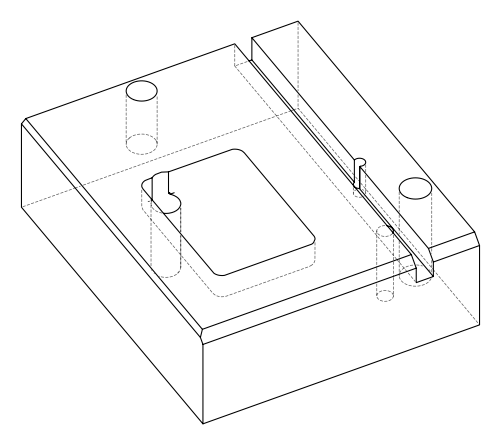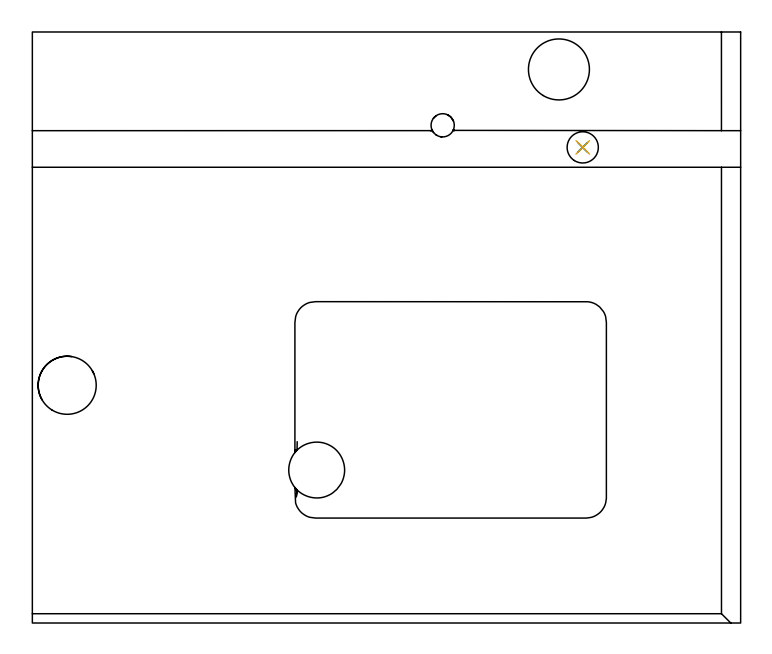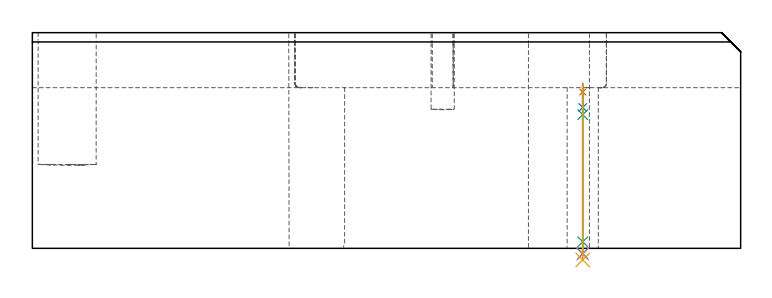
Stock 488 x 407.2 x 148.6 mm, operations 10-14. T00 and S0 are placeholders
(PLAN: 14 operations, 11 tool changes, 91.8 min)
(1 INDEXABLE_INSERT_DRILL_THROUGH_HOLE_FROM_SOLID | STEP1HOLE_1 | NXT0302_036 | 0.61 min | 205756 mm3)
(2 INDEXABLE_INSERT_DRILL_BLIND_HOLE_FROM_SOLID | STEP1POCKET | NXT0302_035 | 0.38 min | 114313 mm3)
(3 INDEXABLE_INSERT_DRILL_BLIND_HOLE_FROM_SOLID_1 | STEP1POCKET_1 | NXT0302_003 | 0.22 min | 10619 mm3)
(4 AREA_MILL | FG_CHAMFER_SURFACE | UGT0205_001 | 12.76 min | 27953 mm3)
(5 AREA_MILL_1 | FG_CHAMFER_SURFACE_1 | UGT0205_001 | 11.64 min | 9761 mm3)
(6 AREA_MILL_2 | FG_CHAMFER_SURFACE_2 | UGT0205_001 | 2.98 min | 6500 mm3)
(7 MILL_RECTANGULAR_POCKET | POCKET_RECTANGULAR_STRAIGHT | NXT0201_007 | Follow Part, ap 6.25, ae 75% | 29.69 min | 1204550 mm3)
(8 MILL_RECTANGULAR_SLOT | SLOT_RECTANGULAR | UGT0201_094 | Follow Part, ap 5, ae 75% | 17.22 min | 463319 mm3)
(9 MILL_THROUGH_HOLE_FROM_SOLID_MATERIAL | STEP1HOLE | NXT0201_007 | Circular | 14.63 min | 130950 mm3)
(10 SPOT_DRILL | STEP1HOLE_2 | NXT0321_9005460120000 | 0.06 min | 214 mm3)
(11 DRILL_BLIND_HOLE_INTO_CENTER | STEP1HOLE_2 | NXT0301_062 | 0.07 min | 692 mm3)
(12 GUN_DRILL_THROUGH_HOLE | STEP1HOLE_2 | UGT0307_006 | 0.55 min | 6187 mm3)
(13 DRILL_TO_ENLARGE_THROUGH_HOLE | STEP1HOLE_2 | NXT0301_102 | 0.48 min | 8709 mm3)
(14 DRILL_TO_ENLARGE_THROUGH_HOLE_1 | STEP1HOLE_2 | UGT0301_052 | 0.49 min | 24285 mm3)
(TOOL NXT0302_036 | Index. Insert Drill 42mm [880-D4200L50-05] | D42 PA176 FL210 Z2)
(TOOL NXT0302_035 | Index. Insert Drill 40mm [880-D4000L40-05] | D40 PA176 FL200 Z2)
(TOOL NXT0302_003 | Index. Insert Drill 16mm [880-D1600L20-05] | D16 PA176 FL80 Z2)
(TOOL UGT0205_001 | Chamfer Mill 20 x 3 x 45 deg. | D20 FL50 Z2)
(TOOL NXT0201_007 | ENDMILL 25mm [R216.25-25050GCK54P 1620] | D25 R3 FL54 Z5)
(TOOL UGT0201_094 | End mill 20 mm | D20 FL38 Z4)
(TOOL NXT0321_9005460120000 | NC Spot Drill, 142deg, 12mm, Carbide, Uncoated | D12 PA142 FL30 Z2)
(TOOL NXT0301_062 | Carbide Drill 9.1mm [860.1-0910-027A1-MM 2214] | D9.1 PA140 FL47 Z2)
(TOOL UGT0307_006 | Gun Drill 9 mm | D9 PA130 FL24 Z1)
(TOOL NXT0301_102 | Carbide Drill 13.5mm [860.1-1350-108A1-MM 2214] | D13.5 PA140 FL123 Z2)
(TOOL UGT0301_052 | Twist Drill 21.5 mm | D21.5 PA118 FL150 Z2)
(OP 10 SPOT_DRILL)
G17 G21 G94 G90
T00 M6
G54
G17 G0 G90 X379.2 Y327.7 S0 M3
G43 Z158.6 H0
G94 G81 G98 Z107.7 F250. R113.7
G80
M5
M2
(OP 11 DRILL_BLIND_HOLE_INTO_CENTER)
G17 G21 G94 G90
T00 M6
G54
G17 G0 G90 X379.2 Y327.7 S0 M3
G43 Z158.6 H1
G94 G81 G98 Z97.05 F250. R112.7
G80
M5
M2
(OP 12 GUN_DRILL_THROUGH_HOLE)
G17 G21 G94 G90
T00 M6
G54
G17 G0 G90 X379.2 Y327.7 M8
G43 Z158.6 H0
Z107.301
S716 M3
G94 G1 Z92.089 F125. M26
G4 X.084
Z4.5 F250.
G4 X.084
Z-3.598 F125.
G4 X.084
M5
M9
G0 Z107.301
Z158.6
M2
(OP 13 DRILL_TO_ENLARGE_THROUGH_HOLE)
G17 G21 G94 G90
T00 M6
G54
G17 G0 G90 X379.2 Y327.7 S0 M3
G43 Z158.6 H1
G94 G73 G98 Z-3.957 F250. Q12.74 R112.7
G80
M5
M2
(OP 14 DRILL_TO_ENLARGE_THROUGH_HOLE_1)
G17 G21 G94 G90
T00 M6
G54
G17 G0 G90 X379.2 Y327.7 S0 M3
G43 Z158.6 H0
G94 G73 G98 Z-7.959 F250. Q19.777 R112.7
G80
M5
M2
